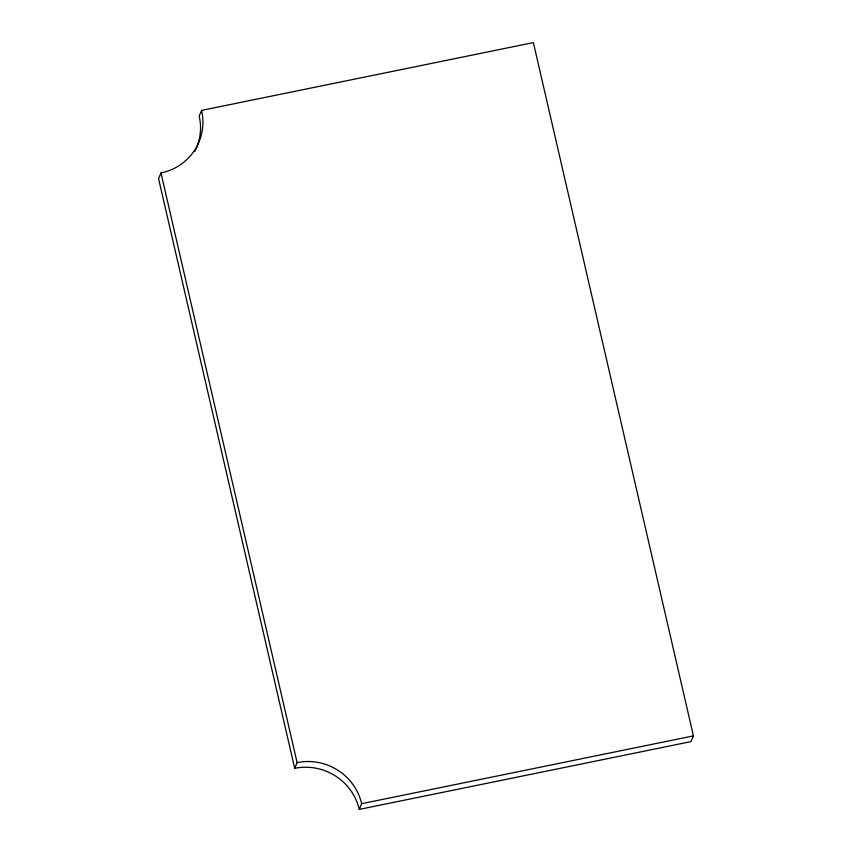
<?xml version="1.0" encoding="UTF-8"?>
<svg xmlns="http://www.w3.org/2000/svg" width="852" height="852" viewBox="0 0 852 852"><rect width="100%" height="100%" fill="white"/><g stroke="black" fill="none" stroke-linecap="round" stroke-linejoin="round"><path stroke-width="1.28" d="M160.975 172.956L158.568 178.664L294.707 768.334A54.134 52.696 22.8 0 1 359.246 809.4L691.025 741.602L693.432 735.894L533.373 42.6L201.594 110.398A54.134 52.696 22.8 0 1 160.975 172.956L297.103 762.615L294.707 768.334M201.594 110.398L199.187 116.106A54.134 52.696 22.8 0 1 194.82 151.464M359.246 809.4L361.653 803.692L693.432 735.894M297.103 762.615A54.134 52.696 22.8 0 1 361.653 803.692"/></g></svg>
